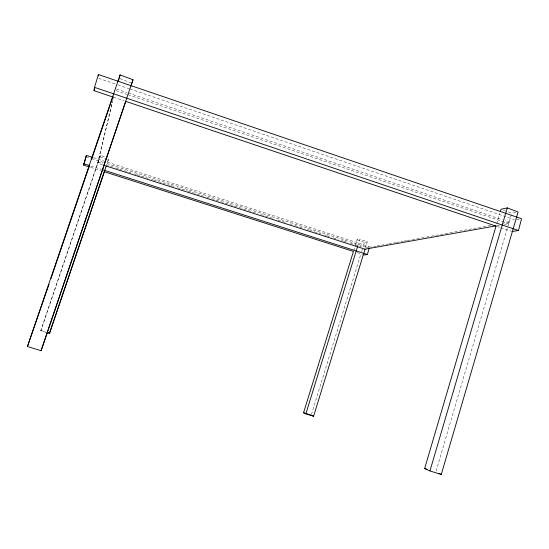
<?xml version="1.0" encoding="UTF-8"?>
<svg xmlns="http://www.w3.org/2000/svg" width="549" height="549" viewBox="0 0 549 549"><rect width="100%" height="100%" fill="white"/><g stroke="black" fill="none" stroke-linecap="round" stroke-linejoin="round"><path stroke-width="0.41" stroke-dasharray="2.75 2.06" d="M102.354 164.796L97.715 163.3L112.36 101.99M97.715 163.3L113.073 99.451M113.272 98.621L114.062 95.32M46.281 332.481L40.756 330.752L100.419 155.36L107.295 157.81M504.49 224.369L508.69 223.621L509.095 222.071L505.252 220.767M436.084 471.152L511.311 214.686M496.742 223.807L499.913 213.046M107.515 162.202L369.58 246.645L366.711 247.174L107.089 163.602L108.826 158.352L106.588 164.94L114.748 167.562M357.804 245.719L359.821 239.186L367.302 241.862L365.497 247.736M311.448 414.351L360.94 253.83M361.654 251.504L362.848 247.633M363.328 246.082L364.454 242.438L367.302 241.862M353.68 250.653L357.035 239.789L359.821 239.186M40.756 330.752L100.419 155.36M515.71 212.47L511.73 213.266L505.615 210.96M516.739 219.607L519.148 219.168M366.176 247.99L368.702 247.53M369.539 247.379L372.901 246.769M373.745 246.618L376.264 246.158M377.108 246.007L380.471 245.396M381.308 245.245L388.04 244.024M388.877 243.873L395.603 242.651M396.447 242.5L403.172 241.279M404.009 241.128L406.534 240.668M407.372 240.517L490.6 225.419M502.369 223.285L509.095 222.071M496.927 225.714L500.29 225.117M41.003 330.471L45.684 331.939M90.805 165.956L101.64 169.428M90.537 167.328L100.501 170.513M357.186 252.629L362.388 254.29M93.495 157.687L105.971 161.708M86.172 156.87L90.86 158.38M91.642 158.634L103.267 162.374M98.058 162.195L102.725 163.698M115.565 167.822L118.824 168.872M119.641 169.133L131.06 172.805M134.32 173.855L135.953 174.383M136.77 174.644L148.189 178.315M151.449 179.365L153.082 179.887M153.898 180.154L170.211 185.397M171.027 185.658L174.287 186.708M177.553 187.758L187.339 190.901M188.156 191.169L191.416 192.219M192.232 192.479L203.652 196.151M206.911 197.201L257.481 213.458M260.748 214.508L274.61 218.969M277.869 220.019L286.846 222.901M290.105 223.951L291.739 224.472M294.998 225.522L303.974 228.411M307.234 229.461L308.867 229.983M309.684 230.244L321.103 233.915M324.363 234.965L325.996 235.494M326.813 235.754L330.073 236.804M333.339 237.854L338.232 239.426M341.492 240.476L343.125 240.997M343.942 241.258L347.201 242.308M350.461 243.358L361.571 246.933M113.677 97.297L124.156 100.824M496.831 226.38L499.926 227.423M500.702 227.684L511.345 231.273M116.498 89.007L126.963 92.555M128.576 93.097L502.177 219.724M115.935 90.66L127.21 94.483M128.013 94.751L508.69 223.621M98.717 78.342L116.306 84.32M117.911 84.869L129.173 88.698M129.976 88.972L514.324 219.627M100.055 156.836L108.379 159.793M357.035 239.789L364.454 242.438M120.011 78.692L131.156 82.865M503.323 210.102L504.854 210.679"/><path stroke-width="0.82" d="M89.007 166.834L83.633 165.119L86.392 155.394L92.706 157.433M91.587 159.43L112.868 97.022L94.03 90.674L94.49 87.346L98.443 74.547L521.55 218.722L518.469 230.505L512.093 231.52M86.392 155.394L83.633 165.119M98.237 75.961L98.443 74.547M119.215 78.397L120.073 74.897L133.002 79.742L130.964 86.063M363.109 254.523L364.55 254.983L367.405 254.53L369.148 248.223M120.073 74.897L27.45 346.522L41.031 350.722L41.401 349.967L125.769 101.373L496.063 226.119L424.651 468.51L429.936 470.946L441.279 474.453L518.098 211.989L507.269 207.899L501.031 209.238L500.359 211.523M429.936 470.946L507.269 207.899M94.03 90.674L94.757 88.314M496.09 225.865L365.044 249.191L313.582 416.259L305.862 413.836L357.481 246.762M305.862 413.836L303.542 412.773L353.439 251.428L104.331 171.741L49.588 333.161L47.07 332.728M41.031 350.722L133.002 79.742M49.437 333.476L106.218 166.031M49.033 284.238L27.45 346.522M50.968 278.563L89.659 165.098M118.159 81.499L118.955 79.173M424.651 468.51L427.047 469.251M47.248 332.426L49.588 333.161M303.542 412.773L311.194 415.168M83.832 163.726L89.254 165.462M102.409 169.675L367.405 254.53M103.13 165.043L365.044 249.191M94.49 87.346L518.469 230.505M311.791 415.442L313.582 416.259M438.953 473.389L441.279 474.453"/></g></svg>
